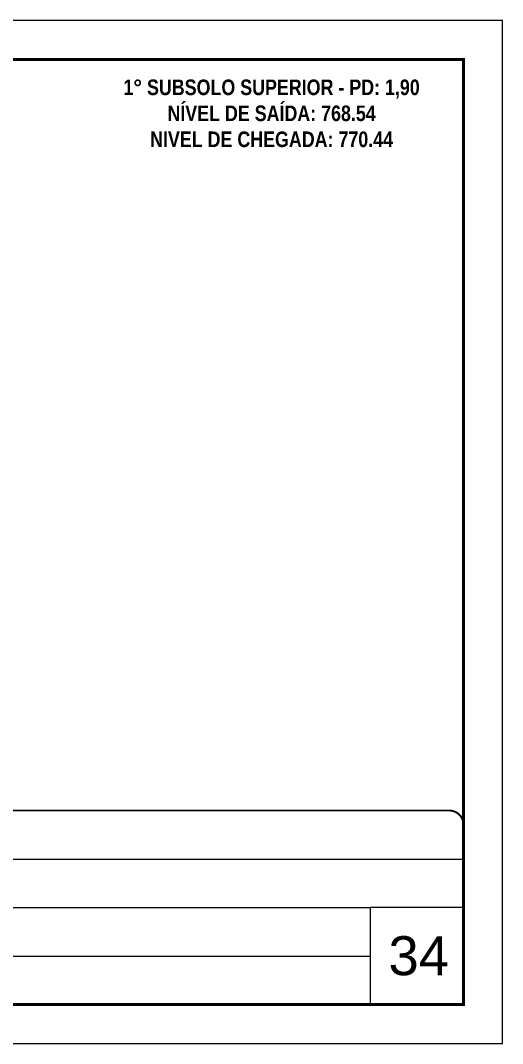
# Model space of a CAD drawing. Extents: x 14400 to 27878, y -21631 to 6985.
# Drawn here: x 16988 to 17483, y -3254 to -2204 of the extents above; entities that cross this region are included whole.
import ezdxf

# ---------------------------------------------------------------- set-up
doc = ezdxf.new("R2010")
doc.units = 0
doc.linetypes.add('CONTINUO', pattern=[0])
doc.linetypes.add('DASHED', pattern=[0.75, 0.5, -0.25])
for name, color, linetype, lineweight in [('CARIMBO', 255, 'Continuous', 9), ('Folhas', 255, 'Continuous', 9), ('SARRAFO DE PRESSAO', 251, 'DASHED', 9)]:
    doc.layers.add(name, color=color, linetype=linetype, lineweight=lineweight)
doc.layers.add('NOMENCLATURA', color=7, linetype='Continuous')
doc.styles.add('ARIAL', font='arial.ttf')
doc.styles.add('ROMANC', font='techb___.ttf', dxfattribs={"height": 2.5})

# ---------------------------------------------------------------- blocks, each defined once
blk = doc.blocks.new('9999999999')
at = {"color": 30, "linetype": 'CONTINUO'}
for p, q in [((98564.6, 34379.6), (99584, 34379.6)), ((98564.6, 34329.8), (99488, 34329.8)), ((99584, 34329.8), (99488, 34329.8)), ((99488, 34329.8), (99488, 34230.2)), ((98564.6, 34280), (99488, 34280))]:
    blk.add_line(p, q, dxfattribs=at)
at = {"color": 30, "linetype": 'CONTINUO', "const_width": 2}
blk.add_lwpolyline([(99584, 34230.2), (99584, 34414.4, 0.414214), (99569, 34429.4), (98229, 34429.4, 0.414214), (98214, 34414.4), (98214, 34245.2, 0.414214), (98229, 34230.2), (99584, 34230.2)], format="xyb", dxfattribs=at)
at = {"layer": 'Folhas'}
blk.add_lwpolyline([(98139, 34190.2), (99624, 34190.2), (99624, 35240.2), (98139, 35240.2)], close=True, dxfattribs=at)
at = {"layer": 'Folhas', "color": 30, "const_width": 3}
blk.add_lwpolyline([(98214, 34230.2), (99584, 34230.2), (99584, 35200.2), (98214, 35200.2)], close=True, dxfattribs=at)

msp = doc.modelspace()

# ---------------------------------------------------------------- block references
at = {"layer": 'SARRAFO DE PRESSAO', "color": 6, "linetype": 'ByBlock'}
msp.add_blockref('9999999999', (-82140.51, -37444.08), dxfattribs=at)

# ---------------------------------------------------------------- texts
at = {"layer": 'CARIMBO', "style": 'ARIAL'}
msp.add_text('34', height=40, dxfattribs=at).set_placement((17366.33, -3183.73))
at = {"layer": 'NOMENCLATURA', "color": 2, "insert": (17246.31, -2237.81), "char_height": 16, "attachment_point": 2, "style": 'ROMANC'}
msp.add_mtext_dynamic_manual_height_columns('\\P1° SUBSOLO SUPERIOR - PD: 1,90\\PNÍVEL DE SAÍDA: 768.54\\PNIVEL DE CHEGADA: 770.44', width=432.3511, gutter_width=1, heights=[0], dxfattribs=at)

doc.saveas('drawing.dxf')
